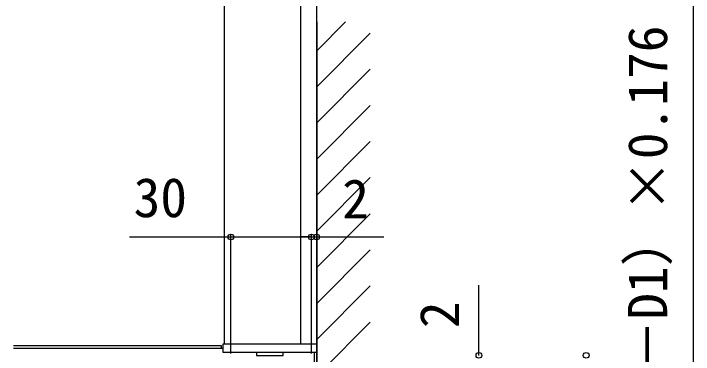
# Model space of a CAD drawing. Units: millimetres, scale not verified. Extents: x -875 to 875, y -1304 to 1297.
# Drawn here: x -258 to -4.5, y -687.4 to -560.2 of the extents above; entities that cross this region are included whole.
import ezdxf
from ezdxf.enums import TextEntityAlignment as Align

# ---------------------------------------------------------------- set-up
doc = ezdxf.new("R2010")
doc.units = ezdxf.units.MM
doc.header["$LTSCALE"] = 8
for name, color, linetype in [('0-3_YKK_12', 2, 'Continuous'), ('0-4_YKK_13', 4, 'Continuous'), ('0-5_YKK_D', 6, 'Continuous'), ('0-7_YSS_K', 3, 'Continuous')]:
    doc.layers.add(name, color=color, linetype=linetype)
doc.styles.add('ＭＳ ゴシック', font='')
doc.styles.get('ＭＳ ゴシック').set_extended_font_data('MS Gothic')

msp = doc.modelspace()

# ---------------------------------------------------------------- linework, layer by layer
at = {"layer": '0-3_YKK_12'}
for p, q in [((-144.975, -879.2), (-144.975, -305.471)), ((-179.475, -307.248), (-179.475, -683.56)), ((-180.475, -684.2), (-258.03, -684.2)), ((-180.475, -685.2), (-180.475, -684.2)), ((-179.975, -685.2), (-258.03, -685.2)), ((-145.975, -686.56), (-145.975, -694.2)), ((-144.975, -684.7), (-144.975, -759.7))]:
    msp.add_line(p, q, dxfattribs=at)
msp.add_lwpolyline([(-150.975, -305.067), (-150.975, -668.1), (-150.975, -683.56)], dxfattribs=at)
at = {"layer": '0-4_YKK_13'}
msp.add_lwpolyline([(-144.975, -683.56), (-179.975, -683.56), (-179.975, -686.56), (-144.975, -686.56)], close=True, dxfattribs=at)
msp.add_lwpolyline([(-167.475, -686.56), (-167.475, -687.7), (-157.475, -687.7), (-157.475, -686.56)], dxfattribs=at)
at = {"layer": '0-5_YKK_D'}
for p, q in [((-4.475, -1034.2), (-4.475, -233.938)), ((-214.803, -643.56), (-176.975, -643.56)), ((-176.975, -687), (-176.975, -642.56)), ((-176.975, -643.56), (-146.975, -643.56)), ((-146.975, -643.56), (-151.225, -643.56)), ((-146.975, -687), (-146.975, -642.56)), ((-146.975, -687), (-146.975, -642.56)), ((-146.975, -643.56), (-144.975, -643.56)), ((-144.975, -685.56), (-144.975, -642.56)), ((-144.975, -643.56), (-119.884, -643.56)), ((-84.475, -687.7), (-84.475, -661.509))]:
    msp.add_line(p, q, dxfattribs=at)
for centre, radius in [((-176.975, -643.56), 1.075), ((-146.975, -643.56), 1.075), ((-146.975, -643.56), 1.062), ((-144.975, -643.56), 1.062), ((-84.475, -687.7), 1.075), ((-44.475, -687.7), 1.075)]:
    msp.add_circle(centre, radius, dxfattribs=at)
at = {"layer": '0-7_YSS_K'}
for p, q in [((-144.975, -563.288), (-144.975, -1034.2)), ((-144.975, -574.07), (-134.193, -563.288)), ((-144.975, -587.541), (-124.975, -567.541)), ((-144.975, -601.011), (-124.975, -581.011)), ((-144.975, -614.481), (-124.975, -594.481)), ((-144.975, -627.952), (-124.975, -607.952)), ((-144.975, -641.422), (-124.975, -621.422)), ((-144.975, -654.893), (-124.975, -634.893)), ((-144.975, -668.363), (-124.975, -648.363)), ((-144.975, -681.833), (-124.975, -661.833)), ((-144.975, -695.304), (-124.975, -675.304))]:
    msp.add_line(p, q, dxfattribs=at)

# ---------------------------------------------------------------- texts
at = {"layer": '0-5_YKK_D', "style": 'ＭＳ ゴシック'}
for s, p in [('Hmax－（D－D1）×0.176', (-9.862, -784.296)), ('2', (-87.475, -677.577))]:
    msp.add_text(s, height=14.66, rotation=90, dxfattribs=at).set_placement(p, align=Align.BOTTOM_LEFT)
for s, p in [('30', (-213.28, -640.56)), ('2', (-135.453, -641.06))]:
    msp.add_text(s, height=14.66, dxfattribs=at).set_placement(p, align=Align.BOTTOM_LEFT)

doc.saveas('drawing.dxf')
